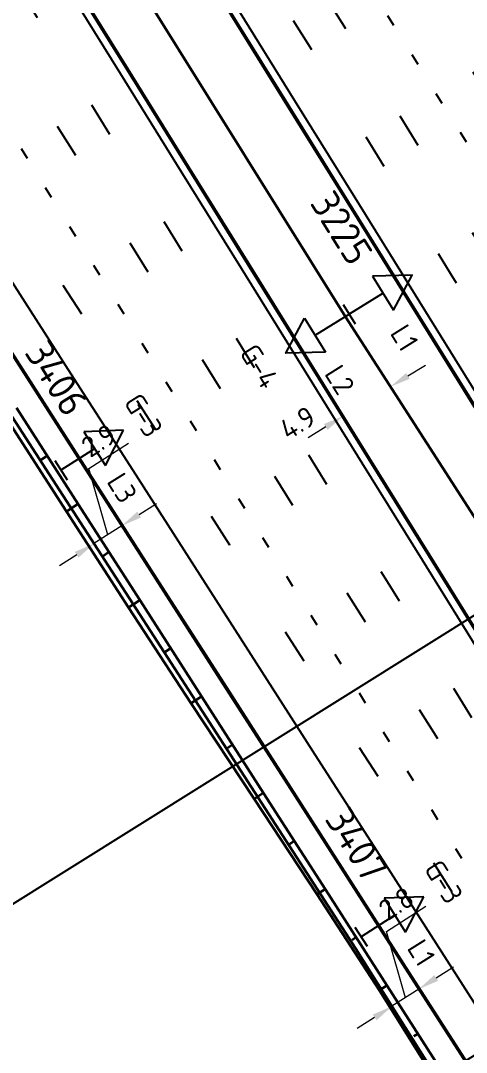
# Model space of a CAD drawing. Header units: metres. Extents: x 134219 to 139080, y 438661 to 444352.
# Drawn here: x 135861.6 to 135900.6, y 442376.2 to 442466.4 of the extents above; entities that cross this region are included whole.
import ezdxf

# ---------------------------------------------------------------- set-up
doc = ezdxf.new("R2010")
doc.units = ezdxf.units.M
doc.linetypes.add('13strp', pattern=[4, 1, -3])
doc.linetypes.add('39strp', pattern=[12, 3, -9])
doc.layers.get('DEFPOINTS').update_dxf_attribs({"color": 193})
for name, color, linetype, lineweight in [('N-WE-KL-ET_LS_OV_ARMATUUR-S', 7, 'Continuous', 25), ('N-WE-KL-ET_LS_OV_ARMATUUR-T18', 1, 'Continuous', 25), ('N-WE-KL-ET_LS_OV_KABEL-G', 10, 'KL-LS-OV-N', 35), ('N-WE-KL-ET_LS_OV_KABEL-M', 7, 'Continuous', 18), ('N-WE-KL-ET_LS_OV_KABEL-T25', 7, 'Continuous', 25), ('N-WE-VW-BEWEGWIJZERING_DRAAGCONSTRUCTIE_PORTAAL-S', 7, 'Continuous', 25), ('Utd-ondergr-nw', 8, '13strp', 35)]:
    doc.layers.add(name, color=color, linetype=linetype, lineweight=lineweight)
doc.layers.add('N-WE-KL-ET_LS_OV_ARMATUUR-T25', color=2, linetype='Continuous')
doc.layers.add('Utd-weg-nw', color=8, linetype='Continuous')
doc.styles.add('ISO18', font='NLCS-ISO.ttf')
doc.styles.add('ISO25', font='NLCS-ISO.ttf')
doc.styles.add('NLCS-ISO', font='NLCS-ISO.ttf')
doc.styles.add('NLCS_18', font='NLCS-ISO.ttf', dxfattribs={"height": 1.8})
doc.linetypes.add('KL-LS-OV-N', pattern='A,4,-1,[103,NLCS.SHX,S=0.75,R=0,X=0,Y=0],-1,4,-1.5,["0V",Standard,S=1,R=0,X=0,Y=-0.5],-3', length=14.5)
doc.dimstyles.new('NLCS_t18_pijl_Dimension_l3_h1', dxfattribs={"dimtxt": 1.8, "dimasz": 1.8, "dimexe": 2, "dimexo": 2, "dimgap": 0.7, "dimtad": 1, "dimdec": 1, "dimzin": 0, "dimdsep": 46, "dimtxsty": 'NLCS_18', "dimcen": 2.5, "dimdle": 2, "dimclrd": 256, "dimclre": 256, "dimclrt": 256, "dimadec": 1, "dimazin": 0, "dimtfac": 1, "dimtdec": 1, "dimtofl": 0, "dimtmove": 1, "dimatfit": 0, "dimfxl": 0, "dimtolj": 1, "dimtzin": 0, "dimlwd": 18, "dimlwe": 18, "dimarcsym": 0})

# ---------------------------------------------------------------- blocks, each defined once
blk = doc.blocks.new('SKL-ET_OV_ARMATUUR_HD_NATRIUM_2x250W-SO (1)')
for points in [[(-3.493, -1.757), (-6.493, 0), (-3.493, 1.757)], [(-3.493, 1.757), (-3.493, -1.757)], [(0, 1), (0, -1)], [(3.493, -1.757), (6.493, 0), (3.493, 1.757)], [(3.493, 1.757), (3.493, -1.757)], [(-3.493, 0), (0, 0)], [(3.493, 0), (0, 0)]]:
    blk.add_lwpolyline(points)
at = {"layer": 'N-WE-KL-ET_LS_OV_ARMATUUR-T18', "style": 'NLCS-ISO', "flags": 1}
for tag, p in [('TYPE_ARMATUUR', (3.075, -6.821)), ('VERMOGEN_LAMP', (3.075, -10.606)), ('SPIEGELSTAND', (3.075, -14.39)), ('HOOGTE_LICHTMAST', (3.075, -18.175)), ('UITLEGGERHOEK', (3.075, -21.959)), ('TYPE_LICHTMAST', (3.075, -25.744)), ('BOTSVRIENDELIJK', (3.075, -29.528)), ('POSITIE_LICHTMAST', (3.075, -33.313)), ('KABELAANSLUITNG', (3.075, -37.097)), ('VOEDINGSPUNT', (3.075, -48.451))]:
    blk.add_attdef(tag, p, '', height=1.8, dxfattribs=at)
at = {"layer": 'N-WE-KL-ET_LS_OV_ARMATUUR-T18', "style": 'NLCS-ISO'}
for tag, p in [('FASE-AANSLUITING_1', (3.075, -40.882)), ('FASE-AANSLUITING_2', (3.075, -44.666)), ('GROEPSNUMMER', (3.075, -52.235))]:
    blk.add_attdef(tag, p, '', height=1.8, dxfattribs=at)
at = {"layer": 'N-WE-KL-ET_LS_OV_ARMATUUR-T25', "style": 'NLCS-ISO'}
for tag, p in [('MASTNUMMER', (3.075, 7.391)), ('TYPE_SYMBOOL', (3.075, 3.606))]:
    blk.add_attdef(tag, p, '', height=2.5, dxfattribs=at)
blk = doc.blocks.new('SVW-BEWEGWIJZERING_DRAAGCONSTRCUTIE_PORTAAL_SIGNALERING (A2 75.410 HRR)')
for points in [[(0.168, 0.986), (24.767, 16.2)], [(0.957, -0.29), (25.556, 14.924)]]:
    blk.add_lwpolyline(points)
blk = doc.blocks.new('SKL-ET_OV_ARMATUUR_HD_NATRIUM_1x250W-SO (3)')
for p, q in [((6.493, 0), (3.493, 1.757)), ((3.493, -1.757), (6.493, 0))]:
    blk.add_line(p, q)
for points in [[(0, 1), (0, -1)], [(3.493, 1.757), (3.493, -1.757)], [(3.493, 0), (0, 0)]]:
    blk.add_lwpolyline(points)
at = {"layer": 'N-WE-KL-ET_LS_OV_ARMATUUR-T18', "style": 'ISO18', "flags": 1}
for tag, p in [('TYPE_ARMATUUR', (3.075, -6.821)), ('VERMOGEN_LAMP', (3.075, -10.606)), ('SPIEGELSTAND', (3.075, -14.39)), ('HOOGTE_LICHTMAST', (3.075, -18.175)), ('UITLEGGERHOEK', (3.075, -21.959)), ('TYPE_LICHTMAST', (3.075, -25.744)), ('BOTSVRIENDELIJK', (3.075, -29.528)), ('POSITIE_LICHTMAST', (3.075, -33.313)), ('KABELAANSLUITNG', (3.075, -37.097)), ('VOEDINGSPUNT', (3.075, -44.666))]:
    blk.add_attdef(tag, p, '', height=1.8, dxfattribs=at)
at = {"layer": 'N-WE-KL-ET_LS_OV_ARMATUUR-T18', "style": 'ISO18'}
for tag, p in [('FASE-AANSLUITING_1', (3.075, -40.882)), ('GROEPSNUMMER', (3.075, -48.451))]:
    blk.add_attdef(tag, p, '', height=1.8, dxfattribs=at)
at = {"layer": 'N-WE-KL-ET_LS_OV_ARMATUUR-T25', "style": 'ISO25'}
for tag, p in [('MASTNUMMER', (3.075, 7.391)), ('TYPE_SYMBOOL', (3.075, 3.606))]:
    blk.add_attdef(tag, p, '', height=2.5, dxfattribs=at)
blk = doc.blocks.new('*D500')
at = {"layer": 'DEFPOINTS', "color": 0, "transparency": 16777216}
for p in [(135870.452, 442422.235), (135868.022, 442420.676), (135868.022, 442420.676)]:
    blk.add_point(p, dxfattribs=at)
at = {"layer": 'N-WE-KL-ET_LS_OV_KABEL-M', "linetype": 'Continuous', "lineweight": 18, "transparency": 16777216}
for p, q in [((135867.584, 442427.226), (135871.035, 442429.44)), ((135869.237, 442421.455), (135867.584, 442427.226)), ((135871.967, 442423.206), (135873.482, 442424.178)), ((135870.452, 442422.235), (135868.022, 442420.676)), ((135866.507, 442419.704), (135864.992, 442418.732))]:
    blk.add_line(p, q, dxfattribs=at)
at = {"layer": 'N-WE-KL-ET_LS_OV_KABEL-M', "lineweight": 18, "transparency": 16777216}
for p, q in [((135868.022, 442420.676), (135866.942, 442422.359)), ((135870.452, 442422.235), (135871.532, 442420.551))]:
    blk.add_line(p, q, dxfattribs=at)
at = {"layer": 'N-WE-KL-ET_LS_OV_KABEL-M', "transparency": 16777216}
for points in [[(135871.805, 442423.459), (135872.129, 442422.954), (135870.452, 442422.235)], [(135866.345, 442419.956), (135866.669, 442419.451), (135868.022, 442420.676)]]:
    blk.add_solid(points, dxfattribs=at)
at = {"layer": 'N-WE-KL-ET_LS_OV_KABEL-M', "transparency": 16777216, "insert": (135868.446, 442429.68), "char_height": 1.8, "attachment_point": 5, "rotation": 32.68029, "style": 'NLCS_18'}
blk.add_mtext('\\A1;2.9', dxfattribs=at)
blk = doc.blocks.new('*D501')
at = {"layer": 'DEFPOINTS', "color": 0, "transparency": 16777216}
for p in [(135896.425, 442381.747), (135894.075, 442380.24), (135894.075, 442380.24)]:
    blk.add_point(p, dxfattribs=at)
at = {"layer": 'N-WE-KL-ET_LS_OV_KABEL-M', "linetype": 'Continuous', "lineweight": 18, "transparency": 16777216}
for p, q in [((135893.597, 442386.765), (135897.048, 442388.978)), ((135895.25, 442380.993), (135893.597, 442386.765)), ((135897.94, 442382.719), (135899.455, 442383.691)), ((135896.425, 442381.747), (135894.075, 442380.24)), ((135892.56, 442379.268), (135891.045, 442378.296))]:
    blk.add_line(p, q, dxfattribs=at)
at = {"layer": 'N-WE-KL-ET_LS_OV_KABEL-M', "lineweight": 18, "transparency": 16777216}
for p, q in [((135896.425, 442381.747), (135895.345, 442383.43)), ((135894.075, 442380.24), (135892.995, 442381.923))]:
    blk.add_line(p, q, dxfattribs=at)
at = {"layer": 'N-WE-KL-ET_LS_OV_KABEL-M', "transparency": 16777216}
for points in [[(135897.778, 442382.972), (135898.102, 442382.466), (135896.425, 442381.747)], [(135892.398, 442379.52), (135892.722, 442379.015), (135894.075, 442380.24)]]:
    blk.add_solid(points, dxfattribs=at)
at = {"layer": 'N-WE-KL-ET_LS_OV_KABEL-M', "transparency": 16777216, "insert": (135894.459, 442389.218), "char_height": 1.8, "attachment_point": 5, "rotation": 32.68029, "style": 'NLCS_18'}
blk.add_mtext('\\A1;2.8', dxfattribs=at)
blk = doc.blocks.new('*D505')
at = {"layer": 'DEFPOINTS', "color": 0, "transparency": 16777216}
for p in [(135893.94, 442434.38), (135893.94, 442434.38), (135889.815, 442431.819)]:
    blk.add_point(p, dxfattribs=at)
at = {"layer": 'N-WE-KL-ET_LS_OV_KABEL-M', "linetype": 'Continuous', "lineweight": 18, "transparency": 16777216}
for p, q in [((135895.469, 442435.33), (135896.998, 442436.279)), ((135888.286, 442430.87), (135886.757, 442429.92))]:
    blk.add_line(p, q, dxfattribs=at)
at = {"layer": 'N-WE-KL-ET_LS_OV_KABEL-M', "lineweight": 18, "transparency": 16777216}
for p, q in [((135893.94, 442434.38), (135894.995, 442432.681)), ((135889.815, 442431.819), (135890.87, 442430.12))]:
    blk.add_line(p, q, dxfattribs=at)
at = {"layer": 'N-WE-KL-ET_LS_OV_KABEL-M', "transparency": 16777216}
for points in [[(135895.311, 442435.584), (135895.627, 442435.075), (135893.94, 442434.38)], [(135888.127, 442431.124), (135888.444, 442430.615), (135889.815, 442431.819)]]:
    blk.add_solid(points, dxfattribs=at)
at = {"layer": 'N-WE-KL-ET_LS_OV_KABEL-M', "transparency": 16777216, "insert": (135885.815, 442431.219), "char_height": 1.8, "attachment_point": 5, "rotation": 31.83626, "style": 'NLCS_18'}
blk.add_mtext('\\A1;4.9', dxfattribs=at)

msp = doc.modelspace()

# ---------------------------------------------------------------- linework, layer by layer
at = {"layer": 'N-WE-KL-ET_LS_OV_KABEL-G', "elevation": 1.814, "flags": 128}
msp.add_lwpolyline([(135028.791, 443628.212), (135029.429, 443628.499), (135031.215, 443626.78), (135031.77, 443626.036), (135031.717, 443624.461), (135052.283, 443604.284), (135079.826, 443576.697), (135079.681, 443576.86), (135107.02, 443546.266), (135128.475, 443521.399), (135135.828, 443512.885), (135160.14, 443483.986), (135177.303, 443462.483), (135198.671, 443435.935), (135200.352, 443433.581), (135206.963, 443425.677), (135215.588, 443414.756), (135229.59, 443396.504), (135246.512, 443374.993), (135246.49, 443375.006), (135294.884, 443312.895), (135333.287, 443263.089), (135371.731, 443213.181), (135406.65, 443167.972), (135427.92, 443140.404), (135453.984, 443108.378), (135454.935, 443105.985), (135457.196, 443102.601), (135480.28, 443072.391), (135496.144, 443052.166), (135531.445, 443005.868), (135550.731, 442980.132), (135566.747, 442957.086), (135582.351, 442934.835), (135591.75, 442921.241), (135600.66, 442908.466), (135623.1, 442873.097), (135810.94, 442567.72), (135811.574, 442566.242), (135890.003, 442440.492), (135917.509, 442397.788), (135918.361, 442396.368), (135921.308, 442391.573), (135924.118, 442387.088), (135993.388, 442276.103), (135998.088, 442268.147), (136009.985, 442249.338), (136029.664, 442217.436), (136035.64, 442207.918), (136051.526, 442183.815), (136063.882, 442163.962), (136083.422, 442134.873), (136087.677, 442128.392), (136098.452, 442110.211), (136094.165, 442107.281)], dxfattribs=at)
at = {"layer": 'N-WE-KL-ET_LS_OV_KABEL-G', "flags": 128}
msp.add_lwpolyline([(135920.157, 442341.164), (135919.194, 442340.329), (135890.909, 442385.27), (135864.109, 442426.729), (135835.316, 442471.352), (135806.934, 442516.016), (135778.886, 442560.215), (135749.465, 442604.311), (135688.973, 442692.846), (135658.234, 442735.004), (135645.163, 442753.132), (135616.198, 442790.312), (135569.704, 442852.51), (135568.725, 442853.962), (135568.716, 442853.961), (135556.529, 442870.335), (135541.937, 442887.769), (135535.962, 442894.272), (135510.855, 442922.282), (135499.678, 442932.516), (135460.259, 442969.032), (135441.803, 442984.21), (135434.997, 442989.225), (135424.998, 442995.685), (135418.788, 442999.033), (135417.786, 442999.509), (135418.176, 442999.508), (135411.424, 443000.81), (135410.522, 442999.013), (135409.699, 442997.386), (135406.459, 442999.389), (135411.355, 443008.29), (135374.572, 443035.916), (135373.932, 443035.524), (135373.15, 443035.541)], dxfattribs=at)
at = {"layer": 'N-WE-KL-ET_LS_OV_KABEL-T25'}
msp.add_line((135905.209, 442416.884), (135848.637, 442381.482), dxfattribs=at)
at = {"layer": 'Utd-ondergr-nw', "linetype": 'Continuous', "flags": 128}
for points in [[(135865.656, 442470.595), (135870.931, 442462.1), (135876.206, 442453.604), (135881.481, 442445.109), (135886.756, 442436.613), (135892.031, 442428.117), (135897.306, 442419.622), (135902.581, 442411.126), (135907.856, 442402.631), (135913.131, 442394.135), (135918.406, 442385.639), (135923.68, 442377.144), (135928.955, 442368.648), (135934.23, 442360.153), (135939.505, 442351.657), (135944.78, 442343.162), (135950.055, 442334.666), (135955.33, 442326.17), (135960.605, 442317.675)], [(135865.716, 442470.632), (135870.991, 442462.137), (135876.266, 442453.641), (135881.54, 442445.146), (135886.815, 442436.65), (135892.09, 442428.154), (135897.365, 442419.659), (135902.64, 442411.163), (135907.915, 442402.668), (135913.19, 442394.172), (135918.465, 442385.676), (135923.74, 442377.181), (135929.015, 442368.685), (135934.29, 442360.19), (135939.565, 442351.694), (135944.84, 442343.198), (135950.115, 442334.703), (135955.39, 442326.207), (135960.665, 442317.712)], [(135879.622, 442467.496), (135884.897, 442459), (135890.172, 442450.505), (135895.447, 442442.009), (135900.722, 442433.514), (135905.997, 442425.018), (135911.272, 442416.522), (135916.547, 442408.027), (135921.822, 442399.531), (135927.097, 442391.036), (135932.371, 442382.54), (135937.646, 442374.045), (135942.921, 442365.549), (135948.196, 442357.053), (135953.471, 442348.558), (135958.746, 442340.062), (135964.021, 442331.567), (135969.296, 442323.071), (135974.571, 442314.575)], [(135879.682, 442467.533), (135884.957, 442459.037), (135890.231, 442450.542), (135895.506, 442442.046), (135900.781, 442433.551), (135906.056, 442425.055), (135911.331, 442416.559), (135916.606, 442408.064), (135921.881, 442399.568), (135927.156, 442391.073), (135932.431, 442382.577), (135937.706, 442374.081), (135942.981, 442365.586), (135948.256, 442357.09), (135953.531, 442348.595), (135958.806, 442340.099), (135964.081, 442331.604), (135969.355, 442323.108), (135974.63, 442314.612)], [(135857.7, 442442.114), (135863.1, 442433.696), (135868.5, 442425.278), (135873.9, 442416.86), (135879.3, 442408.442), (135884.7, 442400.024), (135890.1, 442391.606), (135895.5, 442383.188), (135900.901, 442374.771), (135906.301, 442366.353), (135911.701, 442357.935), (135917.101, 442349.517), (135922.501, 442341.099), (135927.901, 442332.681), (135933.301, 442324.263), (135938.701, 442315.845)], [(135857.759, 442442.151), (135863.159, 442433.733), (135868.559, 442425.315), (135873.96, 442416.897), (135879.36, 442408.479), (135884.76, 442400.061), (135890.16, 442391.643), (135895.56, 442383.225), (135900.96, 442374.807), (135906.36, 442366.39), (135911.76, 442357.972), (135917.16, 442349.554), (135922.56, 442341.136), (135927.96, 442332.718), (135933.361, 442324.3), (135938.761, 442315.882)], [(135861.248, 442432.546), (135866.648, 442424.128), (135872.048, 442415.71), (135877.448, 442407.292), (135882.848, 442398.874), (135888.248, 442390.456), (135893.648, 442382.039), (135899.049, 442373.621), (135904.449, 442365.203), (135909.849, 442356.785), (135915.249, 442348.367), (135920.649, 442339.949), (135926.049, 442331.531), (135931.449, 442323.113), (135936.849, 442314.695)], [(135860.199, 442431.894), (135865.614, 442423.486), (135871.03, 442415.078), (135876.521, 442406.716), (135882.026, 442398.364), (135887.532, 442390.012), (135892.985, 442381.626), (135898.278, 442373.142), (135903.553, 442364.647), (135908.898, 442356.195), (135914.244, 442347.743), (135919.665, 442339.338), (135925.124, 442330.957), (135930.432, 442322.482), (135935.74, 442314.007)], [(135863.419, 442428.027), (135863.934, 442428.359)], [(135865.611, 442423.492), (135866.634, 442424.15)], [(135868.826, 442419.615), (135869.333, 442419.942)], [(135871.026, 442415.085), (135872.03, 442415.738)], [(135874.249, 442411.219), (135874.727, 442411.534)], [(135876.515, 442406.726), (135877.427, 442407.326)], [(135879.696, 442402.834), (135880.126, 442403.118)], [(135882.018, 442398.376), (135882.826, 442398.909)], [(135885.148, 442394.451), (135885.526, 442394.7)], [(135887.522, 442390.027), (135888.227, 442390.489)], [(135890.588, 442386.057), (135890.929, 442386.278)], [(135892.973, 442381.644), (135893.632, 442382.064)], [(135895.978, 442377.625), (135896.336, 442377.849)]]:
    msp.add_lwpolyline(points, dxfattribs=at)
at = {"layer": 'Utd-weg-nw', "linetype": '39strp', "flags": 128}
for points in [[(135882.33, 442492.596), (135887.454, 442484.163), (135892.681, 442475.625), (135897.928, 442467.103), (135903.191, 442458.593), (135908.462, 442450.091), (135912.6, 442443.427), (135913.737, 442441.595), (135919.012, 442433.099), (135924.287, 442424.604), (135929.562, 442416.108), (135934.837, 442407.613), (135940.112, 442399.117), (135945.387, 442390.621), (135950.662, 442382.126), (135955.937, 442373.63), (135961.212, 442365.135), (135966.486, 442356.639), (135971.761, 442348.143), (135977.036, 442339.648), (135982.311, 442331.152), (135987.586, 442322.657), (135992.861, 442314.161), (135998.136, 442305.665), (136003.411, 442297.17), (136008.686, 442288.674), (136013.961, 442280.179), (136019.236, 442271.683), (136024.511, 442263.187), (136029.786, 442254.692), (136035.061, 442246.196), (136040.336, 442237.701), (136045.61, 442229.205), (136050.885, 442220.71), (136056.16, 442212.214), (136061.435, 442203.718), (136066.71, 442195.223), (136071.985, 442186.727), (136077.26, 442178.232), (136082.535, 442169.736), (136087.81, 442161.24), (136093.085, 442152.745), (136098.36, 442144.249), (136103.635, 442135.754), (136108.91, 442127.258), (136114.185, 442118.762), (136119.46, 442110.267)], [(135875.758, 442488.639), (135881.033, 442480.143), (135886.308, 442471.647), (135891.583, 442463.152), (135896.858, 442454.656), (135902.133, 442446.161), (135907.408, 442437.665), (135912.683, 442429.169), (135917.958, 442420.674), (135923.233, 442412.178), (135928.508, 442403.683), (135933.783, 442395.187), (135939.058, 442386.692), (135944.332, 442378.196), (135949.607, 442369.7), (135954.882, 442361.205), (135960.157, 442352.709), (135965.432, 442344.214), (135970.707, 442335.718), (135975.982, 442327.222), (135981.257, 442318.727), (135986.532, 442310.231), (135991.807, 442301.736), (135997.082, 442293.24), (136002.357, 442284.744), (136007.632, 442276.249), (136012.907, 442267.753), (136018.182, 442259.258), (136023.456, 442250.762), (136028.731, 442242.266), (136034.006, 442233.771), (136039.281, 442225.275), (136044.556, 442216.78), (136049.831, 442208.284), (136055.106, 442199.789), (136060.381, 442191.293), (136065.656, 442182.797), (136070.931, 442174.302), (136076.206, 442165.806), (136081.481, 442157.311), (136086.756, 442148.815), (136092.031, 442140.319), (136097.306, 442131.824), (136102.581, 442123.328), (136107.855, 442114.833), (136113.13, 442106.337), (136118.405, 442097.841), (136123.68, 442089.346), (136127.125, 442083.797)], [(135872.785, 442486.792), (135878.06, 442478.297), (135883.335, 442469.801), (135888.61, 442461.306), (135893.885, 442452.81), (135899.16, 442444.314), (135904.434, 442435.819), (135909.709, 442427.323), (135914.984, 442418.828), (135920.259, 442410.332), (135925.534, 442401.836), (135930.809, 442393.341), (135936.084, 442384.845), (135941.359, 442376.35), (135946.634, 442367.854), (135951.909, 442359.359), (135957.184, 442350.863), (135962.459, 442342.367), (135967.734, 442333.872), (135973.009, 442325.376), (135978.284, 442316.881), (135983.558, 442308.385), (135988.833, 442299.889), (135994.108, 442291.394), (135999.383, 442282.898), (136004.658, 442274.403), (136009.933, 442265.907), (136015.208, 442257.411), (136020.483, 442248.916), (136025.758, 442240.42), (136031.033, 442231.925), (136036.308, 442223.429), (136041.583, 442214.933), (136046.858, 442206.438), (136052.133, 442197.942), (136057.408, 442189.447), (136062.682, 442180.951), (136067.957, 442172.456), (136073.232, 442163.96), (136078.507, 442155.464), (136083.782, 442146.969), (136089.057, 442138.473), (136094.332, 442129.978), (136099.607, 442121.482), (136104.882, 442112.986), (136110.157, 442104.491), (136115.432, 442095.995), (136120.707, 442087.5), (136123.768, 442082.569)], [(135855.13, 442479.397), (135856.728, 442476.823), (135862.003, 442468.327), (135867.278, 442459.832), (135872.553, 442451.336), (135877.828, 442442.84), (135883.103, 442434.345), (135888.378, 442425.849), (135893.653, 442417.354), (135898.928, 442408.858), (135904.203, 442400.362), (135909.478, 442391.867), (135914.752, 442383.371), (135920.027, 442374.876), (135925.302, 442366.38), (135930.577, 442357.884), (135935.852, 442349.389), (135941.127, 442340.893), (135946.402, 442332.398), (135951.677, 442323.902), (135956.952, 442315.407), (135962.227, 442306.911), (135967.502, 442298.415), (135972.777, 442289.92), (135978.052, 442281.424), (135983.327, 442272.929), (135988.602, 442264.433), (135993.876, 442255.937), (135999.151, 442247.442), (136004.426, 442238.946), (136009.701, 442230.451), (136014.976, 442221.955), (136020.251, 442213.459), (136025.526, 442204.964), (136030.801, 442196.468), (136036.076, 442187.973), (136041.351, 442179.477), (136046.626, 442170.981), (136051.901, 442162.486), (136057.176, 442153.99), (136062.451, 442145.495), (136067.726, 442136.999), (136073.001, 442128.504), (136078.275, 442120.008), (136083.55, 442111.512), (136088.825, 442103.017), (136094.1, 442094.521), (136099.375, 442086.026), (136104.65, 442077.53), (136105.639, 442075.937)], [(135852.156, 442477.551), (135853.755, 442474.977), (135859.03, 442466.481), (135864.305, 442457.985), (135869.58, 442449.49), (135874.854, 442440.994), (135880.129, 442432.499), (135885.404, 442424.003), (135890.679, 442415.507), (135895.954, 442407.012), (135901.229, 442398.516), (135906.504, 442390.021), (135911.779, 442381.525), (135917.054, 442373.029), (135922.329, 442364.534), (135927.604, 442356.038), (135932.879, 442347.543), (135938.154, 442339.047), (135943.429, 442330.551), (135948.704, 442322.056), (135953.978, 442313.56), (135959.253, 442305.065), (135964.528, 442296.569), (135969.803, 442288.074), (135975.078, 442279.578), (135980.353, 442271.082), (135985.628, 442262.587), (135990.903, 442254.091), (135996.178, 442245.596), (136001.453, 442237.1), (136006.728, 442228.604), (136012.003, 442220.109), (136017.278, 442211.613), (136022.553, 442203.118), (136027.828, 442194.622), (136033.103, 442186.126), (136038.377, 442177.631), (136043.652, 442169.135), (136048.927, 442160.64), (136054.202, 442152.144), (136059.477, 442143.648), (136064.752, 442135.153), (136070.027, 442126.657), (136075.302, 442118.162), (136080.577, 442109.666), (136085.852, 442101.171), (136091.127, 442092.675), (136096.402, 442084.179), (136101.677, 442075.684), (136102.282, 442074.709)], [(135845.859, 442473.572), (135847.463, 442471.07), (135852.864, 442462.652), (135858.264, 442454.234), (135863.664, 442445.817), (135869.064, 442437.399), (135874.464, 442428.981), (135879.864, 442420.563), (135885.264, 442412.145), (135890.664, 442403.727), (135896.064, 442395.309), (135901.464, 442386.891), (135906.864, 442378.474), (135912.265, 442370.056), (135917.665, 442361.638), (135923.065, 442353.22), (135928.465, 442344.802), (135933.865, 442336.384), (135939.265, 442327.966), (135944.665, 442319.548), (135950.065, 442311.131), (135955.465, 442302.713), (135960.865, 442294.295), (135966.265, 442285.877), (135971.666, 442277.459), (135977.066, 442269.041), (135982.466, 442260.623), (135987.93, 442252.245), (135993.205, 442243.749), (135998.479, 442235.254), (136003.754, 442226.758), (136009.029, 442218.263), (136014.304, 442209.767), (136019.579, 442201.271), (136024.854, 442192.776), (136030.129, 442184.28), (136035.404, 442175.785), (136040.679, 442167.289), (136045.954, 442158.793), (136051.229, 442150.298), (136056.504, 442141.802), (136061.779, 442133.307), (136067.054, 442124.811), (136072.329, 442116.315), (136077.603, 442107.82), (136082.878, 442099.324), (136088.153, 442090.829), (136093.428, 442082.333), (136098.703, 442073.838), (136098.925, 442073.481)]]:
    msp.add_lwpolyline(points, dxfattribs=at)
at = {"layer": 'Utd-weg-nw', "linetype": '13strp', "flags": 128}
for points in [[(135878.923, 442490.604), (135884.198, 442482.108), (135889.473, 442473.612), (135894.748, 442465.117), (135900.023, 442456.621), (135905.298, 442448.126), (135910.573, 442439.63), (135915.847, 442431.134), (135921.122, 442422.639), (135926.397, 442414.143), (135931.672, 442405.648), (135936.947, 442397.152), (135942.222, 442388.656), (135947.497, 442380.161), (135952.772, 442371.665), (135958.047, 442363.17), (135963.322, 442354.674), (135968.597, 442346.178), (135973.872, 442337.683), (135979.147, 442329.187), (135984.422, 442320.692), (135989.697, 442312.196), (135994.971, 442303.701), (136000.246, 442295.205), (136005.521, 442286.709), (136010.796, 442278.214), (136016.071, 442269.718), (136021.346, 442261.223), (136026.621, 442252.727), (136031.896, 442244.231), (136037.171, 442235.736), (136042.446, 442227.24), (136047.721, 442218.745), (136052.996, 442210.249), (136058.271, 442201.753), (136063.546, 442193.258), (136068.821, 442184.762), (136074.095, 442176.267), (136079.37, 442167.771), (136084.645, 442159.275), (136089.92, 442150.78), (136095.195, 442142.284), (136100.47, 442133.789), (136105.745, 442125.293), (136111.02, 442116.798), (136116.295, 442108.302), (136121.57, 442099.806), (136126.845, 442091.311), (136130.698, 442085.104)], [(135848.992, 442475.586), (135850.59, 442473.012), (135855.865, 442464.516), (135861.14, 442456.02), (135866.415, 442447.525), (135871.69, 442439.029), (135876.965, 442430.534), (135882.24, 442422.038), (135887.515, 442413.542), (135892.79, 442405.047), (135898.065, 442396.551), (135903.339, 442388.056), (135908.614, 442379.56), (135913.889, 442371.065), (135919.164, 442362.569), (135924.439, 442354.073), (135929.714, 442345.578), (135934.989, 442337.082), (135940.264, 442328.587), (135945.539, 442320.091), (135950.814, 442311.595), (135956.089, 442303.1), (135961.364, 442294.604), (135966.639, 442286.109), (135971.914, 442277.613), (135977.189, 442269.117), (135982.463, 442260.622), (135987.738, 442252.126)]]:
    msp.add_lwpolyline(points, dxfattribs=at)
at = {"layer": 'Utd-weg-nw', "linetype": 'Continuous', "flags": 128}
for points in [[(135865.062, 442470.226), (135870.336, 442461.731), (135875.611, 442453.235), (135880.886, 442444.739), (135886.161, 442436.244), (135891.436, 442427.748), (135896.711, 442419.253), (135901.986, 442410.757), (135907.261, 442402.261), (135912.536, 442393.766), (135917.811, 442385.27), (135923.086, 442376.775), (135928.361, 442368.279), (135933.636, 442359.783), (135938.911, 442351.288), (135944.186, 442342.792), (135949.46, 442334.297), (135954.735, 442325.801), (135960.01, 442317.305)], [(135880.276, 442467.902), (135885.551, 442459.407), (135890.826, 442450.911), (135896.101, 442442.415), (135901.376, 442433.92), (135906.651, 442425.424), (135911.926, 442416.929), (135917.201, 442408.433), (135922.476, 442399.937), (135927.751, 442391.442), (135933.026, 442382.946), (135938.301, 442374.451), (135943.576, 442365.955), (135948.85, 442357.46), (135954.125, 442348.964), (135959.4, 442340.468), (135964.675, 442331.973), (135969.95, 442323.477), (135975.225, 442314.982)], [(135860.605, 442443.918), (135866.005, 442435.5), (135871.405, 442427.082), (135876.806, 442418.664), (135882.206, 442410.246), (135887.606, 442401.828), (135893.006, 442393.41), (135898.406, 442384.992), (135903.806, 442376.575), (135909.206, 442368.157), (135914.606, 442359.739), (135920.006, 442351.321), (135925.406, 442342.903), (135930.807, 442334.485), (135936.207, 442326.067), (135941.607, 442317.649)]]:
    msp.add_lwpolyline(points, dxfattribs=at)

# ---------------------------------------------------------------- block references
at = {"layer": 'N-WE-KL-ET_LS_OV_ARMATUUR-S'}
ref = msp.add_blockref('SKL-ET_OV_ARMATUUR_HD_NATRIUM_2x250W-SO (1)', (135890.323, 442440.725, 1.891), dxfattribs=dict(at, rotation=31.673919150673))
ref.add_attrib('MASTNUMMER', '3225', (135886.838, 442450.428, 1.891), dxfattribs={"layer": 'N-WE-KL-ET_LS_OV_ARMATUUR-T25', "height": 2.5, "rotation": 302.03793, "style": 'ISO25'})
ref.add_attrib('FASE-AANSLUITING_1', 'L1', (135893.846, 442439.069, 1.891), dxfattribs={"layer": 'N-WE-KL-ET_LS_OV_ARMATUUR-T18', "height": 1.8, "rotation": 302.03793, "style": 'ISO18'})
ref.add_attrib('FASE-AANSLUITING_2', 'L2', (135888.106, 442435.528, 1.891), dxfattribs={"layer": 'N-WE-KL-ET_LS_OV_ARMATUUR-T18', "height": 1.8, "rotation": 302.03793, "style": 'ISO18'})
ref.add_attrib('GROEPSNUMMER', 'G-4', (135880.689, 442437.348, 1.891), dxfattribs={"layer": 'N-WE-KL-ET_LS_OV_ARMATUUR-T18', "height": 1.8, "rotation": 302.03793, "style": 'ISO18'})
ref = msp.add_blockref('SKL-ET_OV_ARMATUUR_HD_NATRIUM_1x250W-SO (3)', (135865.126, 442427.093, 1.464), dxfattribs=dict(at, rotation=32.49475053003825))
ref.add_attrib('MASTNUMMER', '3406', (135861.882, 442437.369, 1.464), dxfattribs={"layer": 'N-WE-KL-ET_LS_OV_ARMATUUR-T25', "height": 2.5, "rotation": 302.03793, "style": 'ISO25'})
ref.add_attrib('FASE-AANSLUITING_1', 'L3', (135869.072, 442426.097, 1.464), dxfattribs={"layer": 'N-WE-KL-ET_LS_OV_ARMATUUR-T18', "height": 1.8, "rotation": 302.03793, "style": 'ISO18'})
ref.add_attrib('GROEPSNUMMER', 'G-3', (135870.57, 442433.028, 1.464), dxfattribs={"layer": 'N-WE-KL-ET_LS_OV_ARMATUUR-T18', "height": 1.8, "rotation": 302.03793, "style": 'ISO18'})
ref = msp.add_blockref('SKL-ET_OV_ARMATUUR_HD_NATRIUM_1x250W-SO (3)', (135891.378, 442386.326, 1.349), dxfattribs=dict(at, rotation=32.49475053003825))
ref.add_attrib('MASTNUMMER', '3407', (135888.134, 442396.602, 1.349), dxfattribs={"layer": 'N-WE-KL-ET_LS_OV_ARMATUUR-T25', "height": 2.5, "rotation": 302.03793, "style": 'ISO25'})
ref.add_attrib('FASE-AANSLUITING_1', 'L1', (135895.324, 442385.33, 1.349), dxfattribs={"layer": 'N-WE-KL-ET_LS_OV_ARMATUUR-T18', "height": 1.8, "rotation": 302.03793, "style": 'ISO18'})
ref.add_attrib('GROEPSNUMMER', 'G-3', (135896.822, 442392.261, 1.349), dxfattribs={"layer": 'N-WE-KL-ET_LS_OV_ARMATUUR-T18', "height": 1.8, "rotation": 302.03793, "style": 'ISO18'})
at = {"layer": 'N-WE-VW-BEWEGWIJZERING_DRAAGCONSTRUCTIE_PORTAAL-S'}
msp.add_blockref('SVW-BEWEGWIJZERING_DRAAGCONSTRCUTIE_PORTAAL_SIGNALERING (A2 75.410 HRR)', (135897.036, 442372.464), dxfattribs=at)

# ---------------------------------------------------------------- dimensions: what is measured, and where the dimension line sits
at = {"layer": 'N-WE-KL-ET_LS_OV_KABEL-M'}
dim = msp.add_linear_dim(base=(135893.94, 442434.38), p1=(135889.815, 442431.819), p2=(135893.94, 442434.38), angle=31.83626, dimstyle='NLCS_t18_pijl_Dimension_l3_h1', dxfattribs=at)
dim.commit()
dim.dimension.update_dxf_attribs({"geometry": '*D505', "text_midpoint": (135886.659, 442429.86), "dimtype": 161})
for p1, p2, picture, middle in [((135870.452, 442422.235), (135868.022, 442420.676), '*D500', (135867.31, 442428.951)), ((135896.425, 442381.747), (135894.075, 442380.24), '*D501', (135893.323, 442388.489))]:
    dim = msp.add_aligned_dim(p1=p1, p2=p2, distance=0, dimstyle='NLCS_t18_pijl_Dimension_l3_h1', dxfattribs=at)
    dim.commit()
    dim.dimension.update_dxf_attribs({"geometry": picture, "text_midpoint": middle})

doc.saveas('drawing.dxf')
